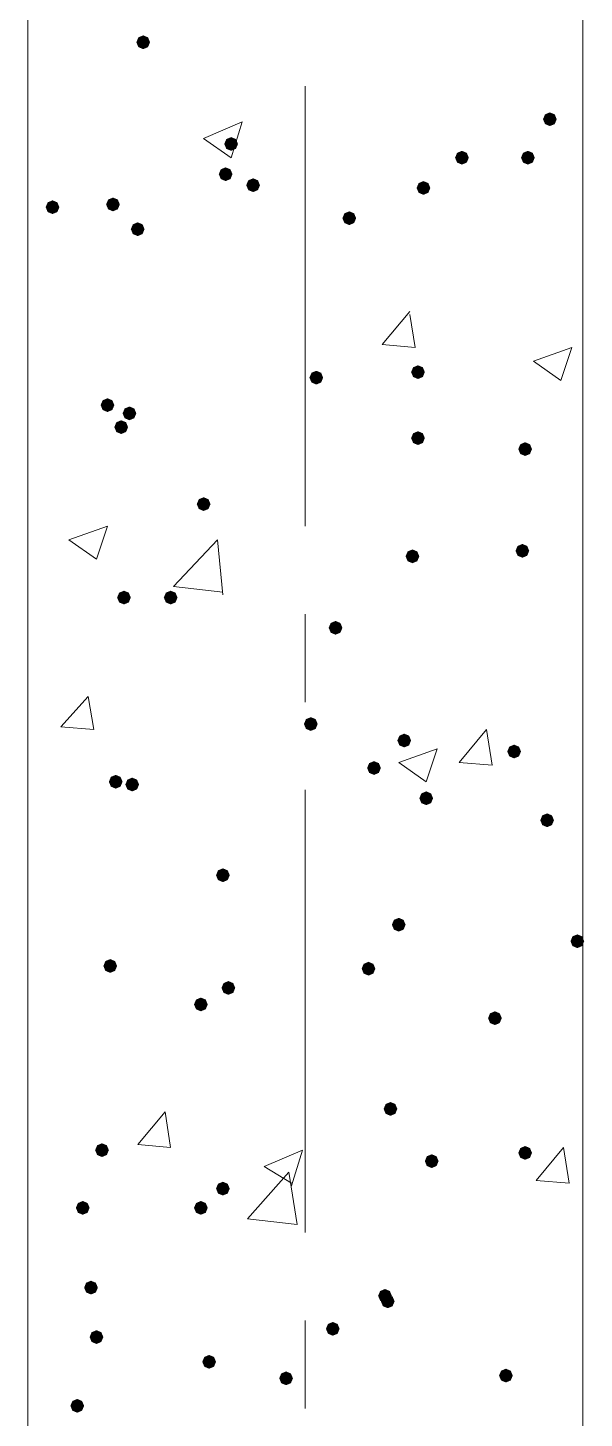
# Model space of a CAD drawing. Header units: millimetres. Extents: x 29 to 95071, y 20 to 67221.
# Drawn here: x 21907 to 22911, y 42981 to 45487 of the extents above; entities that cross this region are included whole.
import ezdxf

# ---------------------------------------------------------------- set-up
doc = ezdxf.new("R2010")
doc.units = ezdxf.units.MM

msp = doc.modelspace()

# ---------------------------------------------------------------- hatches: boundary and pattern name
h = msp.add_hatch(color=7)
h.dxf.hatch_style = 2
h.paths.add_polyline_path([(22115.5, 45448.9), (22106.7, 45452.6), (22103.1, 45461.3), (22106.7, 45470.1), (22115.5, 45473.7), (22124.2, 45470.1), (22127.8, 45461.3), (22124.2, 45452.6)])
h = msp.add_hatch(color=7)
h.dxf.hatch_style = 2
h.paths.add_polyline_path([(22849, 45310.2), (22840.3, 45313.8), (22836.6, 45322.6), (22840.3, 45331.3), (22849, 45334.9), (22857.8, 45331.3), (22861.4, 45322.6), (22857.8, 45313.8)])
h = msp.add_hatch(color=7)
h.dxf.hatch_style = 2
h.paths.add_polyline_path([(22274.1, 45265.6), (22265.3, 45269.2), (22261.7, 45277.9), (22265.3, 45286.7), (22274.1, 45290.3), (22282.8, 45286.7), (22286.5, 45277.9), (22282.8, 45269.2)])
h = msp.add_hatch(color=7)
h.dxf.hatch_style = 2
h.paths.add_polyline_path([(22690.4, 45240.8), (22681.7, 45244.4), (22678, 45253.2), (22681.7, 45261.9), (22690.4, 45265.6), (22699.2, 45261.9), (22702.8, 45253.2), (22699.2, 45244.4)])
h = msp.add_hatch(color=7)
h.dxf.hatch_style = 2
h.paths.add_polyline_path([(22809.4, 45240.8), (22800.6, 45244.4), (22797, 45253.2), (22800.6, 45261.9), (22809.4, 45265.6), (22818.1, 45261.9), (22821.8, 45253.2), (22818.1, 45244.4)])
h = msp.add_hatch(color=7)
h.dxf.hatch_style = 2
h.paths.add_polyline_path([(22264.1, 45211), (22255.4, 45214.7), (22251.8, 45223.4), (22255.4, 45232.2), (22264.1, 45235.8), (22272.9, 45232.2), (22276.5, 45223.4), (22272.9, 45214.7)])
h = msp.add_hatch(color=7)
h.dxf.hatch_style = 2
h.paths.add_polyline_path([(22313.7, 45191.2), (22305, 45194.8), (22301.3, 45203.6), (22305, 45212.4), (22313.7, 45216), (22322.5, 45212.4), (22326.1, 45203.6), (22322.5, 45194.8)])
h = msp.add_hatch(color=7)
h.dxf.hatch_style = 2
h.paths.add_polyline_path([(22621, 45186.3), (22612.3, 45189.9), (22608.6, 45198.6), (22612.3, 45207.4), (22621, 45211), (22629.8, 45207.4), (22633.4, 45198.6), (22629.8, 45189.9)])
h = msp.add_hatch(color=7)
h.dxf.hatch_style = 2
h.paths.add_polyline_path([(21951.9, 45151.6), (21943.1, 45155.2), (21939.5, 45163.9), (21943.1, 45172.7), (21951.9, 45176.3), (21960.6, 45172.7), (21964.3, 45163.9), (21960.6, 45155.2)])
h = msp.add_hatch(color=7)
h.dxf.hatch_style = 2
h.paths.add_polyline_path([(22060.9, 45156.5), (22052.2, 45160.2), (22048.5, 45168.9), (22052.2, 45177.7), (22060.9, 45181.3), (22069.7, 45177.7), (22073.3, 45168.9), (22069.7, 45160.2)])
h = msp.add_hatch(color=7)
h.dxf.hatch_style = 2
h.paths.add_polyline_path([(22487.2, 45131.7), (22478.4, 45135.4), (22474.8, 45144.1), (22478.4, 45152.9), (22487.2, 45156.5), (22495.9, 45152.9), (22499.6, 45144.1), (22495.9, 45135.4)])
h = msp.add_hatch(color=7)
h.dxf.hatch_style = 2
h.paths.add_polyline_path([(22105.5, 45111.9), (22096.8, 45115.5), (22093.1, 45124.3), (22096.8, 45133), (22105.5, 45136.7), (22114.3, 45133), (22117.9, 45124.3), (22114.3, 45115.5)])
h = msp.add_hatch(color=7)
h.dxf.hatch_style = 2
h.paths.add_polyline_path([(22611.1, 44854.2), (22602.4, 44857.8), (22598.7, 44866.6), (22602.4, 44875.3), (22611.1, 44878.9), (22619.9, 44875.3), (22623.5, 44866.6), (22619.9, 44857.8)])
h = msp.add_hatch(color=7)
h.dxf.hatch_style = 2
h.paths.add_polyline_path([(22427.7, 44844.2), (22419, 44847.9), (22415.3, 44856.6), (22419, 44865.4), (22427.7, 44869), (22436.5, 44865.4), (22440.1, 44856.6), (22436.5, 44847.9)])
h = msp.add_hatch(color=7)
h.dxf.hatch_style = 2
h.paths.add_polyline_path([(22051, 44794.7), (22042.3, 44798.3), (22038.6, 44807.1), (22042.3, 44815.8), (22051, 44819.5), (22059.8, 44815.8), (22063.4, 44807.1), (22059.8, 44798.3)])
h = msp.add_hatch(color=7)
h.dxf.hatch_style = 2
h.paths.add_polyline_path([(22090.7, 44779.8), (22081.9, 44783.5), (22078.3, 44792.2), (22081.9, 44801), (22090.7, 44804.6), (22099.4, 44801), (22103.1, 44792.2), (22099.4, 44783.5)])
h = msp.add_hatch(color=7)
h.dxf.hatch_style = 2
h.paths.add_polyline_path([(22075.8, 44755), (22067, 44758.7), (22063.4, 44767.4), (22067, 44776.2), (22075.8, 44779.8), (22084.6, 44776.2), (22088.2, 44767.4), (22084.6, 44758.7)])
h = msp.add_hatch(color=7)
h.dxf.hatch_style = 2
h.paths.add_polyline_path([(22611.1, 44735.2), (22602.4, 44738.8), (22598.7, 44747.6), (22602.4, 44756.3), (22611.1, 44760), (22619.9, 44756.3), (22623.5, 44747.6), (22619.9, 44738.8)])
h = msp.add_hatch(color=7)
h.dxf.hatch_style = 2
h.paths.add_polyline_path([(22804.4, 44715.4), (22795.7, 44719), (22792, 44727.8), (22795.7, 44736.5), (22804.4, 44740.2), (22813.2, 44736.5), (22816.8, 44727.8), (22813.2, 44719)])
h = msp.add_hatch(color=7)
h.dxf.hatch_style = 2
h.paths.add_polyline_path([(22224.5, 44616.2), (22215.7, 44619.9), (22212.1, 44628.6), (22215.7, 44637.4), (22224.5, 44641), (22233.2, 44637.4), (22236.9, 44628.6), (22233.2, 44619.9)])
h = msp.add_hatch(color=7)
h.dxf.hatch_style = 2
h.paths.add_polyline_path([(22601.2, 44522.1), (22592.4, 44525.7), (22588.8, 44534.5), (22592.4, 44543.2), (22601.2, 44546.9), (22609.9, 44543.2), (22613.6, 44534.5), (22609.9, 44525.7)])
h = msp.add_hatch(color=7)
h.dxf.hatch_style = 2
h.paths.add_polyline_path([(22799.5, 44532), (22790.7, 44535.6), (22787.1, 44544.4), (22790.7, 44553.1), (22799.5, 44556.8), (22808.2, 44553.1), (22811.8, 44544.4), (22808.2, 44535.6)])
h = msp.add_hatch(color=7)
h.dxf.hatch_style = 2
h.paths.add_polyline_path([(22080.8, 44447.7), (22072, 44451.4), (22068.4, 44460.1), (22072, 44468.9), (22080.8, 44472.5), (22089.5, 44468.9), (22093.1, 44460.1), (22089.5, 44451.4)])
h = msp.add_hatch(color=7)
h.dxf.hatch_style = 2
h.paths.add_polyline_path([(22165, 44447.7), (22156.3, 44451.4), (22152.6, 44460.1), (22156.3, 44468.9), (22165, 44472.5), (22173.8, 44468.9), (22177.4, 44460.1), (22173.8, 44451.4)])
h = msp.add_hatch(color=7)
h.dxf.hatch_style = 2
h.paths.add_polyline_path([(22462.4, 44393.2), (22453.7, 44396.8), (22450, 44405.6), (22453.7, 44414.3), (22462.4, 44418), (22471.2, 44414.3), (22474.8, 44405.6), (22471.2, 44396.8)])
h = msp.add_hatch(color=7)
h.dxf.hatch_style = 2
h.paths.add_polyline_path([(22417.8, 44219.7), (22409, 44223.4), (22405.4, 44232.1), (22409, 44240.9), (22417.8, 44244.5), (22426.6, 44240.9), (22430.2, 44232.1), (22426.6, 44223.4)])
h = msp.add_hatch(color=7)
h.dxf.hatch_style = 2
h.paths.add_polyline_path([(22586.3, 44190), (22577.6, 44193.6), (22573.9, 44202.4), (22577.6, 44211.1), (22586.3, 44214.8), (22595.1, 44211.1), (22598.7, 44202.4), (22595.1, 44193.6)])
h = msp.add_hatch(color=7)
h.dxf.hatch_style = 2
h.paths.add_polyline_path([(22784.6, 44170.2), (22775.8, 44173.8), (22772.2, 44182.6), (22775.8, 44191.3), (22784.6, 44194.9), (22793.3, 44191.3), (22797, 44182.6), (22793.3, 44173.8)])
h = msp.add_hatch(color=7)
h.dxf.hatch_style = 2
h.paths.add_polyline_path([(22531.8, 44140.4), (22523, 44144.1), (22519.4, 44152.8), (22523, 44161.6), (22531.8, 44165.2), (22540.6, 44161.6), (22544.2, 44152.8), (22540.6, 44144.1)])
h = msp.add_hatch(color=7)
h.dxf.hatch_style = 2
h.paths.add_polyline_path([(22065.9, 44115.6), (22057.1, 44119.3), (22053.5, 44128), (22057.1, 44136.8), (22065.9, 44140.4), (22074.6, 44136.8), (22078.3, 44128), (22074.6, 44119.3)])
h = msp.add_hatch(color=7)
h.dxf.hatch_style = 2
h.paths.add_polyline_path([(22095.6, 44110.7), (22086.9, 44114.3), (22083.2, 44123.1), (22086.9, 44131.8), (22095.6, 44135.5), (22104.4, 44131.8), (22108, 44123.1), (22104.4, 44114.3)])
h = msp.add_hatch(color=7)
h.dxf.hatch_style = 2
h.paths.add_polyline_path([(22626, 44085.9), (22617.2, 44089.5), (22613.6, 44098.3), (22617.2, 44107), (22626, 44110.7), (22634.7, 44107), (22638.4, 44098.3), (22634.7, 44089.5)])
h = msp.add_hatch(color=7)
h.dxf.hatch_style = 2
h.paths.add_polyline_path([(22844.1, 44046.2), (22835.3, 44049.9), (22831.7, 44058.6), (22835.3, 44067.4), (22844.1, 44071), (22852.8, 44067.4), (22856.5, 44058.6), (22852.8, 44049.9)])
h = msp.add_hatch(color=7)
h.dxf.hatch_style = 2
h.paths.add_polyline_path([(22259.2, 43947.1), (22250.4, 43950.8), (22246.8, 43959.5), (22250.4, 43968.3), (22259.2, 43971.9), (22267.9, 43968.3), (22271.6, 43959.5), (22267.9, 43950.8)])
h = msp.add_hatch(color=7)
h.dxf.hatch_style = 2
h.paths.add_polyline_path([(22576.4, 43857.9), (22567.7, 43861.5), (22564, 43870.3), (22567.7, 43879), (22576.4, 43882.7), (22585.2, 43879), (22588.8, 43870.3), (22585.2, 43861.5)])
h = msp.add_hatch(color=7)
h.dxf.hatch_style = 2
h.paths.add_polyline_path([(22898.6, 43828.2), (22889.8, 43831.8), (22886.2, 43840.5), (22889.8, 43849.3), (22898.6, 43852.9), (22907.3, 43849.3), (22911, 43840.5), (22907.3, 43831.8)])
h = msp.add_hatch(color=7)
h.dxf.hatch_style = 2
h.paths.add_polyline_path([(22056, 43783.5), (22047.2, 43787.2), (22043.6, 43795.9), (22047.2, 43804.7), (22056, 43808.3), (22064.7, 43804.7), (22068.4, 43795.9), (22064.7, 43787.2)])
h = msp.add_hatch(color=7)
h.dxf.hatch_style = 2
h.paths.add_polyline_path([(22521.9, 43778.6), (22513.1, 43782.2), (22509.5, 43791), (22513.1, 43799.7), (22521.9, 43803.4), (22530.6, 43799.7), (22534.3, 43791), (22530.6, 43782.2)])
h = msp.add_hatch(color=7)
h.dxf.hatch_style = 2
h.paths.add_polyline_path([(22269.1, 43743.9), (22260.4, 43747.5), (22256.7, 43756.3), (22260.4, 43765), (22269.1, 43768.7), (22277.9, 43765), (22281.5, 43756.3), (22277.9, 43747.5)])
h = msp.add_hatch(color=7)
h.dxf.hatch_style = 2
h.paths.add_polyline_path([(22219.5, 43714.2), (22210.8, 43717.8), (22207.1, 43726.5), (22210.8, 43735.3), (22219.5, 43738.9), (22228.3, 43735.3), (22231.9, 43726.5), (22228.3, 43717.8)])
h = msp.add_hatch(color=7)
h.dxf.hatch_style = 2
h.paths.add_polyline_path([(22749.9, 43689.4), (22741.1, 43693), (22737.5, 43701.8), (22741.1, 43710.5), (22749.9, 43714.2), (22758.6, 43710.5), (22762.3, 43701.8), (22758.6, 43693)])
h = msp.add_hatch(color=7)
h.dxf.hatch_style = 2
h.paths.add_polyline_path([(22561.5, 43525.8), (22552.8, 43529.4), (22549.1, 43538.2), (22552.8, 43547), (22561.5, 43550.6), (22570.3, 43547), (22573.9, 43538.2), (22570.3, 43529.4)])
h = msp.add_hatch(color=7)
h.dxf.hatch_style = 2
h.paths.add_polyline_path([(22041.1, 43451.5), (22032.4, 43455.1), (22028.7, 43463.9), (22032.4, 43472.6), (22041.1, 43476.2), (22049.9, 43472.6), (22053.5, 43463.9), (22049.9, 43455.1)])
h = msp.add_hatch(color=7)
h.dxf.hatch_style = 2
h.paths.add_polyline_path([(22804.4, 43446.5), (22795.7, 43450.1), (22792, 43458.9), (22795.7, 43467.6), (22804.4, 43471.3), (22813.2, 43467.6), (22816.8, 43458.9), (22813.2, 43450.1)])
h = msp.add_hatch(color=7)
h.dxf.hatch_style = 2
h.paths.add_polyline_path([(22635.9, 43431.6), (22627.1, 43435.3), (22623.5, 43444), (22627.1, 43452.8), (22635.9, 43456.4), (22644.6, 43452.8), (22648.3, 43444), (22644.6, 43435.3)])
h = msp.add_hatch(color=7)
h.dxf.hatch_style = 2
h.paths.add_polyline_path([(22259.2, 43382.1), (22250.4, 43385.7), (22246.8, 43394.5), (22250.4, 43403.2), (22259.2, 43406.9), (22267.9, 43403.2), (22271.6, 43394.5), (22267.9, 43385.7)])
h = msp.add_hatch(color=7)
h.dxf.hatch_style = 2
h.paths.add_polyline_path([(22006.4, 43347.4), (21997.7, 43351), (21994, 43359.8), (21997.7, 43368.5), (22006.4, 43372.2), (22015.2, 43368.5), (22018.8, 43359.8), (22015.2, 43351)])
h = msp.add_hatch(color=7)
h.dxf.hatch_style = 2
h.paths.add_polyline_path([(22219.5, 43347.4), (22210.8, 43351), (22207.1, 43359.8), (22210.8, 43368.5), (22219.5, 43372.2), (22228.3, 43368.5), (22231.9, 43359.8), (22228.3, 43351)])
h = msp.add_hatch(color=7)
h.dxf.hatch_style = 2
h.paths.add_polyline_path([(22021.3, 43203.6), (22012.5, 43207.3), (22008.9, 43216), (22012.5, 43224.8), (22021.3, 43228.4), (22030, 43224.8), (22033.7, 43216), (22030, 43207.3)])
h = msp.add_hatch(color=7)
h.dxf.hatch_style = 2
h.paths.add_polyline_path([(22551.6, 43188.8), (22542.9, 43192.4), (22539.2, 43201.2), (22542.9, 43209.9), (22551.6, 43213.5), (22560.4, 43209.9), (22564, 43201.2), (22560.4, 43192.4)])
h = msp.add_hatch(color=7)
h.dxf.hatch_style = 2
h.paths.add_polyline_path([(22556.6, 43178.9), (22547.8, 43182.5), (22544.2, 43191.2), (22547.8, 43200), (22556.6, 43203.6), (22565.3, 43200), (22569, 43191.2), (22565.3, 43182.5)])
h = msp.add_hatch(color=7)
h.dxf.hatch_style = 2
h.paths.add_polyline_path([(22457.5, 43129.3), (22448.7, 43132.9), (22445.1, 43141.7), (22448.7, 43150.4), (22457.5, 43154.1), (22466.2, 43150.4), (22469.8, 43141.7), (22466.2, 43132.9)])
h = msp.add_hatch(color=7)
h.dxf.hatch_style = 2
h.paths.add_polyline_path([(22031.2, 43114.4), (22022.4, 43118.1), (22018.8, 43126.8), (22022.4, 43135.6), (22031.2, 43139.2), (22039.9, 43135.6), (22043.6, 43126.8), (22039.9, 43118.1)])
h = msp.add_hatch(color=7)
h.dxf.hatch_style = 2
h.paths.add_polyline_path([(22234.4, 43069.8), (22225.7, 43073.4), (22222, 43082.2), (22225.7, 43091), (22234.4, 43094.6), (22243.2, 43091), (22246.8, 43082.2), (22243.2, 43073.4)])
h = msp.add_hatch(color=7)
h.dxf.hatch_style = 2
h.paths.add_polyline_path([(22769.7, 43045), (22761, 43048.7), (22757.3, 43057.4), (22761, 43066.2), (22769.7, 43069.8), (22778.5, 43066.2), (22782.1, 43057.4), (22778.5, 43048.7)])
h = msp.add_hatch(color=7)
h.dxf.hatch_style = 2
h.paths.add_polyline_path([(22373.2, 43040.1), (22364.4, 43043.7), (22360.8, 43052.5), (22364.4, 43061.2), (22373.2, 43064.9), (22381.9, 43061.2), (22385.6, 43052.5), (22381.9, 43043.7)])
h = msp.add_hatch(color=7)
h.dxf.hatch_style = 2
h.paths.add_polyline_path([(21996.5, 42990.5), (21987.7, 42994.1), (21984.1, 43002.9), (21987.7, 43011.6), (21996.5, 43015.3), (22005.2, 43011.6), (22008.9, 43002.9), (22005.2, 42994.1)])

# ---------------------------------------------------------------- linework, layer by layer
at = {"color": 7, "lineweight": 0}
for points in [[(21907.3, 42903.8), (21907.3, 46903.7)], [(22908.5, 42903.8), (22908.5, 46903.7)], [(22407.9, 44589), (22407.9, 45382)], [(22224.5, 45287.9), (22293.9, 45317.6)], [(22274.1, 45253.2), (22293.9, 45317.6)], [(22224.5, 45287.9), (22274.1, 45253.2)], [(22546.7, 44916.1), (22596.2, 44975.6)], [(22606.1, 44911.2), (22596.2, 44970.6)], [(22546.7, 44916.1), (22606.1, 44911.2)], [(22819.3, 44886.4), (22888.7, 44911.2)], [(22868.8, 44851.7), (22888.7, 44911.2)], [(22819.3, 44886.4), (22868.8, 44851.7)], [(21981.6, 44564.2), (22051, 44589)], [(22031.2, 44529.5), (22051, 44589)], [(21981.6, 44564.2), (22031.2, 44529.5)], [(22170, 44479.9), (22249.3, 44564.2)], [(22259.2, 44465.1), (22249.3, 44564.2)], [(22170, 44479.9), (22259.2, 44470)], [(22407.9, 44271.8), (22407.9, 44430.4)], [(21966.8, 44227.2), (22016.3, 44281.7)], [(22026.2, 44222.2), (22016.3, 44281.7)], [(21966.8, 44227.2), (22026.2, 44222.2)], [(22685.5, 44162.7), (22735, 44222.2)], [(22744.9, 44157.8), (22735, 44222.2)], [(22576.4, 44162.7), (22645.8, 44187.5)], [(22626, 44128), (22645.8, 44187.5)], [(22576.4, 44162.7), (22626, 44128)], [(22685.5, 44162.7), (22744.9, 44157.8)], [(22407.9, 43315.2), (22407.9, 44113.2)], [(22105.5, 43473.8), (22155.1, 43533.2)], [(22165, 43468.8), (22155.1, 43533.2)], [(22105.5, 43473.8), (22165, 43468.8)], [(22824.2, 43409.3), (22873.8, 43468.8)], [(22883.7, 43404.4), (22873.8, 43468.8)], [(22333.5, 43434.1), (22402.9, 43463.9)], [(22383.1, 43399.4), (22402.9, 43463.9)], [(22303.8, 43339.9), (22378.1, 43424.2), (22393, 43330)], [(22333.5, 43434.1), (22383.1, 43404.4)], [(22824.2, 43409.3), (22883.7, 43404.4)], [(22303.8, 43339.9), (22393, 43330)], [(22407.9, 42997.9), (22407.9, 43156.5)]]:
    msp.add_lwpolyline(points, dxfattribs=at)

doc.saveas('drawing.dxf')
